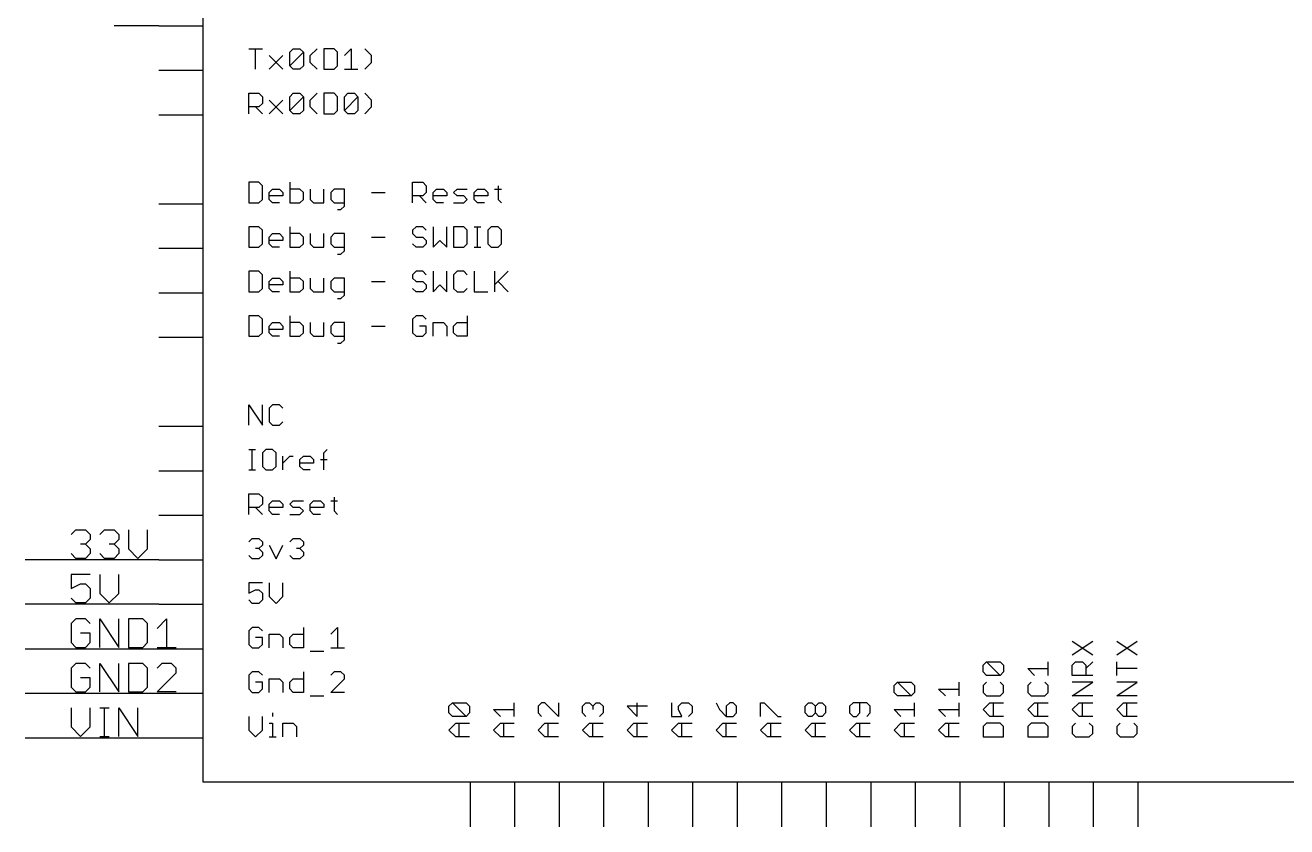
# Model space of a CAD drawing. Extents: x -22 to 134, y -4 to 205.
# Drawn here: x -10.2 to 61.8, y -2.5 to 43.2 of the extents above; entities that cross this region are included whole.
import ezdxf

# ---------------------------------------------------------------- set-up
doc = ezdxf.new("R2010")
doc.units = 0
for name, color, linetype in [('91', 82, 'CONTINUOUS'), ('94', 22, 'CONTINUOUS'), ('95', 253, 'CONTINUOUS')]:
    doc.layers.add(name, color=color, linetype=linetype)

msp = doc.modelspace()

# ---------------------------------------------------------------- linework, layer by layer
at = {"layer": '91'}
for p, q in [((-2.54, 43.18), (-5.08, 43.18)), ((-2.54, 12.7), (-10.16, 12.7)), ((-2.54, 10.16), (-10.16, 10.16)), ((-10.16, 7.62), (-2.54, 7.62)), ((-10.16, 5.08), (-2.54, 5.08)), ((-10.16, 2.54), (-2.54, 2.54))]:
    msp.add_line(p, q, dxfattribs=at)
at = {"layer": '94'}
for p, q in [((0, 0), (0, 83.82)), ((-2.54, 43.18), (0, 43.18)), ((2.5908, 41.8602), (3.3704, 41.8602)), ((2.9806, 40.6908), (2.9806, 41.8602)), ((4.9296, 41.6653), (5.1245, 41.8602)), ((5.1245, 41.8602), (5.5143, 41.8602)), ((5.5143, 41.8602), (5.7092, 41.6653)), ((6.099, 41.4704), (6.4888, 41.8602)), ((6.8786, 41.8602), (6.8786, 40.6908)), ((7.4633, 41.8602), (6.8786, 41.8602)), ((7.6582, 41.6653), (7.4633, 41.8602)), ((8.048, 41.4704), (8.4378, 41.8602)), ((8.4378, 41.8602), (8.4378, 40.6908)), ((9.6072, 41.4704), (9.2174, 41.8602)), ((3.7602, 41.4704), (4.5398, 40.6908)), ((3.7602, 40.6908), (4.5398, 41.4704)), ((4.9296, 40.8857), (4.9296, 41.6653)), ((4.9296, 40.8857), (5.7092, 41.6653)), ((5.7092, 41.6653), (5.7092, 40.8857)), ((6.099, 41.0806), (6.099, 41.4704)), ((6.4888, 40.6908), (6.099, 41.0806)), ((7.6582, 40.8857), (7.6582, 41.6653)), ((9.2174, 40.6908), (9.6072, 41.0806)), ((9.6072, 41.0806), (9.6072, 41.4704)), ((-2.54, 40.64), (0, 40.64)), ((5.1245, 40.6908), (4.9296, 40.8857)), ((5.5143, 40.6908), (5.1245, 40.6908)), ((5.7092, 40.8857), (5.5143, 40.6908)), ((6.8786, 40.6908), (7.4633, 40.6908)), ((7.4633, 40.6908), (7.6582, 40.8857)), ((8.048, 40.6908), (8.8276, 40.6908)), ((2.5908, 38.1508), (2.5908, 39.3202)), ((2.5908, 39.3202), (3.1755, 39.3202)), ((3.1755, 39.3202), (3.3704, 39.1253)), ((3.3704, 39.1253), (3.3704, 38.7355)), ((3.7602, 38.9304), (4.5398, 38.1508)), ((3.7602, 38.1508), (4.5398, 38.9304)), ((4.9296, 39.1253), (5.1245, 39.3202)), ((4.9296, 38.3457), (4.9296, 39.1253)), ((4.9296, 38.3457), (5.7092, 39.1253)), ((5.1245, 39.3202), (5.5143, 39.3202)), ((5.5143, 39.3202), (5.7092, 39.1253)), ((5.7092, 39.1253), (5.7092, 38.3457)), ((6.099, 38.9304), (6.4888, 39.3202)), ((6.099, 38.5406), (6.099, 38.9304)), ((6.8786, 39.3202), (6.8786, 38.1508)), ((7.4633, 39.3202), (6.8786, 39.3202)), ((7.6582, 39.1253), (7.4633, 39.3202)), ((7.6582, 38.3457), (7.6582, 39.1253)), ((8.048, 39.1253), (8.2429, 39.3202)), ((8.048, 38.3457), (8.048, 39.1253)), ((8.048, 38.3457), (8.8276, 39.1253)), ((8.2429, 39.3202), (8.6327, 39.3202)), ((8.6327, 39.3202), (8.8276, 39.1253)), ((8.8276, 39.1253), (8.8276, 38.3457)), ((9.6072, 38.9304), (9.2174, 39.3202)), ((9.6072, 38.5406), (9.6072, 38.9304)), ((3.1755, 38.5406), (2.5908, 38.5406)), ((2.9806, 38.5406), (3.3704, 38.1508)), ((3.3704, 38.7355), (3.1755, 38.5406)), ((5.1245, 38.1508), (4.9296, 38.3457)), ((5.7092, 38.3457), (5.5143, 38.1508)), ((6.4888, 38.1508), (6.099, 38.5406)), ((7.4633, 38.1508), (7.6582, 38.3457)), ((8.2429, 38.1508), (8.048, 38.3457)), ((8.8276, 38.3457), (8.6327, 38.1508)), ((9.2174, 38.1508), (9.6072, 38.5406)), ((-2.54, 38.1), (0, 38.1)), ((5.5143, 38.1508), (5.1245, 38.1508)), ((6.8786, 38.1508), (7.4633, 38.1508)), ((8.6327, 38.1508), (8.2429, 38.1508)), ((2.5908, 34.2402), (2.5908, 33.0708)), ((3.1755, 34.2402), (2.5908, 34.2402)), ((3.3704, 34.0453), (3.1755, 34.2402)), ((3.3704, 33.2657), (3.3704, 34.0453)), ((3.7602, 33.6555), (3.9551, 33.8504)), ((3.9551, 33.8504), (4.3449, 33.8504)), ((4.3449, 33.8504), (4.5398, 33.6555)), ((4.9296, 34.2402), (4.9296, 33.0708)), ((5.5143, 33.8504), (4.9296, 33.8504)), ((5.7092, 33.6555), (5.5143, 33.8504)), ((6.099, 33.8504), (6.099, 33.2657)), ((6.8786, 33.0708), (6.8786, 33.8504)), ((7.4633, 33.8504), (7.2684, 33.6555)), ((8.048, 33.8504), (7.4633, 33.8504)), ((8.048, 32.8759), (8.048, 33.8504)), ((11.946, 33.0708), (11.946, 34.2402)), ((11.946, 34.2402), (12.5307, 34.2402)), ((12.5307, 34.2402), (12.7256, 34.0453)), ((12.7256, 34.0453), (12.7256, 33.6555)), ((13.1154, 33.6555), (13.3103, 33.8504)), ((13.3103, 33.8504), (13.7001, 33.8504)), ((13.7001, 33.8504), (13.895, 33.6555)), ((14.2848, 33.6555), (14.4797, 33.8504)), ((14.4797, 33.8504), (15.0644, 33.8504)), ((15.4542, 33.6555), (15.6491, 33.8504)), ((15.6491, 33.8504), (16.0389, 33.8504)), ((16.0389, 33.8504), (16.2338, 33.6555)), ((16.6236, 33.8504), (17.0134, 33.8504)), ((16.8185, 34.0453), (16.8185, 33.2657)), ((3.1755, 33.0708), (3.3704, 33.2657)), ((3.7602, 33.2657), (3.7602, 33.6555)), ((4.5398, 33.4606), (3.7602, 33.4606)), ((3.9551, 33.0708), (3.7602, 33.2657)), ((4.5398, 33.6555), (4.5398, 33.4606)), ((5.5143, 33.0708), (5.7092, 33.2657)), ((5.7092, 33.2657), (5.7092, 33.6555)), ((6.099, 33.2657), (6.2939, 33.0708)), ((7.2684, 33.6555), (7.2684, 33.2657)), ((7.2684, 33.2657), (7.4633, 33.0708)), ((9.6072, 33.6555), (10.3868, 33.6555)), ((12.5307, 33.4606), (11.946, 33.4606)), ((12.3358, 33.4606), (12.7256, 33.0708)), ((12.7256, 33.6555), (12.5307, 33.4606)), ((13.1154, 33.2657), (13.1154, 33.6555)), ((13.895, 33.4606), (13.1154, 33.4606)), ((13.3103, 33.0708), (13.1154, 33.2657)), ((13.895, 33.6555), (13.895, 33.4606)), ((14.4797, 33.4606), (14.2848, 33.6555)), ((14.8695, 33.4606), (14.4797, 33.4606)), ((15.0644, 33.2657), (14.8695, 33.4606)), ((14.8695, 33.0708), (15.0644, 33.2657)), ((15.4542, 33.2657), (15.4542, 33.6555)), ((16.2338, 33.4606), (15.4542, 33.4606)), ((15.6491, 33.0708), (15.4542, 33.2657)), ((16.2338, 33.6555), (16.2338, 33.4606)), ((16.8185, 33.2657), (17.0134, 33.0708)), ((-2.54, 33.02), (0, 33.02)), ((2.5908, 33.0708), (3.1755, 33.0708)), ((4.3449, 33.0708), (3.9551, 33.0708)), ((4.9296, 33.0708), (5.5143, 33.0708)), ((6.2939, 33.0708), (6.8786, 33.0708)), ((7.4633, 33.0708), (8.048, 33.0708)), ((7.6582, 32.681), (7.8531, 32.681)), ((7.8531, 32.681), (8.048, 32.8759)), ((13.7001, 33.0708), (13.3103, 33.0708)), ((14.2848, 33.0708), (14.8695, 33.0708)), ((16.0389, 33.0708), (15.6491, 33.0708)), ((2.5908, 31.7002), (2.5908, 30.5308)), ((3.1755, 31.7002), (2.5908, 31.7002)), ((3.3704, 31.5053), (3.1755, 31.7002)), ((4.9296, 31.7002), (4.9296, 30.5308)), ((12.1409, 31.7002), (11.946, 31.5053)), ((12.5307, 31.7002), (12.1409, 31.7002)), ((12.7256, 31.5053), (12.5307, 31.7002)), ((13.1154, 31.7002), (13.1154, 30.5308)), ((13.895, 30.5308), (13.895, 31.7002)), ((14.2848, 31.7002), (14.2848, 30.5308)), ((14.8695, 31.7002), (14.2848, 31.7002)), ((15.0644, 31.5053), (14.8695, 31.7002)), ((15.4542, 31.7002), (15.844, 31.7002)), ((15.6491, 30.5308), (15.6491, 31.7002)), ((16.4287, 31.7002), (16.2338, 31.5053)), ((16.8185, 31.7002), (16.4287, 31.7002)), ((17.0134, 31.5053), (16.8185, 31.7002)), ((3.3704, 30.7257), (3.3704, 31.5053)), ((3.7602, 31.1155), (3.9551, 31.3104)), ((3.7602, 30.7257), (3.7602, 31.1155)), ((3.9551, 31.3104), (4.3449, 31.3104)), ((4.3449, 31.3104), (4.5398, 31.1155)), ((4.5398, 31.1155), (4.5398, 30.9206)), ((5.5143, 31.3104), (4.9296, 31.3104)), ((5.7092, 31.1155), (5.5143, 31.3104)), ((5.7092, 30.7257), (5.7092, 31.1155)), ((6.099, 31.3104), (6.099, 30.7257)), ((6.8786, 30.5308), (6.8786, 31.3104)), ((7.4633, 31.3104), (7.2684, 31.1155)), ((7.2684, 31.1155), (7.2684, 30.7257)), ((8.048, 31.3104), (7.4633, 31.3104)), ((8.048, 30.3359), (8.048, 31.3104)), ((9.6072, 31.1155), (10.3868, 31.1155)), ((11.946, 31.5053), (11.946, 31.3104)), ((11.946, 31.3104), (12.1409, 31.1155)), ((12.1409, 31.1155), (12.5307, 31.1155)), ((12.5307, 31.1155), (12.7256, 30.9206)), ((15.0644, 30.7257), (15.0644, 31.5053)), ((16.2338, 31.5053), (16.2338, 30.7257)), ((17.0134, 30.7257), (17.0134, 31.5053)), ((-2.54, 30.48), (0, 30.48)), ((2.5908, 30.5308), (3.1755, 30.5308)), ((3.1755, 30.5308), (3.3704, 30.7257)), ((4.5398, 30.9206), (3.7602, 30.9206)), ((3.9551, 30.5308), (3.7602, 30.7257)), ((4.3449, 30.5308), (3.9551, 30.5308)), ((4.9296, 30.5308), (5.5143, 30.5308)), ((5.5143, 30.5308), (5.7092, 30.7257)), ((6.099, 30.7257), (6.2939, 30.5308)), ((6.2939, 30.5308), (6.8786, 30.5308)), ((7.2684, 30.7257), (7.4633, 30.5308)), ((7.4633, 30.5308), (8.048, 30.5308)), ((7.8531, 30.141), (8.048, 30.3359)), ((12.1409, 30.5308), (11.946, 30.7257)), ((12.5307, 30.5308), (12.1409, 30.5308)), ((12.7256, 30.7257), (12.5307, 30.5308)), ((12.7256, 30.9206), (12.7256, 30.7257)), ((13.1154, 30.5308), (13.5052, 30.9206)), ((13.5052, 30.9206), (13.895, 30.5308)), ((14.2848, 30.5308), (14.8695, 30.5308)), ((14.8695, 30.5308), (15.0644, 30.7257)), ((15.4542, 30.5308), (15.844, 30.5308)), ((16.2338, 30.7257), (16.4287, 30.5308)), ((16.4287, 30.5308), (16.8185, 30.5308)), ((16.8185, 30.5308), (17.0134, 30.7257)), ((7.6582, 30.141), (7.8531, 30.141)), ((2.5908, 29.1602), (2.5908, 27.9908)), ((3.1755, 29.1602), (2.5908, 29.1602)), ((3.3704, 28.9653), (3.1755, 29.1602)), ((3.3704, 28.1857), (3.3704, 28.9653)), ((4.9296, 29.1602), (4.9296, 27.9908)), ((12.1409, 29.1602), (11.946, 28.9653)), ((11.946, 28.9653), (11.946, 28.7704)), ((12.5307, 29.1602), (12.1409, 29.1602)), ((12.7256, 28.9653), (12.5307, 29.1602)), ((13.1154, 29.1602), (13.1154, 27.9908)), ((13.895, 27.9908), (13.895, 29.1602)), ((14.4797, 29.1602), (14.2848, 28.9653)), ((14.2848, 28.9653), (14.2848, 28.1857)), ((14.8695, 29.1602), (14.4797, 29.1602)), ((15.0644, 28.9653), (14.8695, 29.1602)), ((15.4542, 29.1602), (15.4542, 27.9908)), ((16.6236, 29.1602), (16.6236, 27.9908)), ((16.6236, 28.3806), (17.4032, 29.1602)), ((3.1755, 27.9908), (3.3704, 28.1857)), ((3.7602, 28.5755), (3.9551, 28.7704)), ((3.7602, 28.1857), (3.7602, 28.5755)), ((4.5398, 28.3806), (3.7602, 28.3806)), ((3.9551, 27.9908), (3.7602, 28.1857)), ((3.9551, 28.7704), (4.3449, 28.7704)), ((4.3449, 28.7704), (4.5398, 28.5755)), ((4.5398, 28.5755), (4.5398, 28.3806)), ((5.5143, 28.7704), (4.9296, 28.7704)), ((5.7092, 28.5755), (5.5143, 28.7704)), ((5.5143, 27.9908), (5.7092, 28.1857)), ((5.7092, 28.1857), (5.7092, 28.5755)), ((6.099, 28.7704), (6.099, 28.1857)), ((6.099, 28.1857), (6.2939, 27.9908)), ((6.8786, 27.9908), (6.8786, 28.7704)), ((7.4633, 28.7704), (7.2684, 28.5755)), ((7.2684, 28.5755), (7.2684, 28.1857)), ((7.2684, 28.1857), (7.4633, 27.9908)), ((8.048, 28.7704), (7.4633, 28.7704)), ((8.048, 27.7959), (8.048, 28.7704)), ((9.6072, 28.5755), (10.3868, 28.5755)), ((11.946, 28.7704), (12.1409, 28.5755)), ((12.1409, 27.9908), (11.946, 28.1857)), ((12.1409, 28.5755), (12.5307, 28.5755)), ((12.5307, 28.5755), (12.7256, 28.3806)), ((12.7256, 28.1857), (12.5307, 27.9908)), ((12.7256, 28.3806), (12.7256, 28.1857)), ((13.1154, 27.9908), (13.5052, 28.3806)), ((13.5052, 28.3806), (13.895, 27.9908)), ((14.2848, 28.1857), (14.4797, 27.9908)), ((14.8695, 27.9908), (15.0644, 28.1857)), ((16.8185, 28.5755), (17.4032, 27.9908)), ((-2.54, 27.94), (0, 27.94)), ((2.5908, 27.9908), (3.1755, 27.9908)), ((4.3449, 27.9908), (3.9551, 27.9908)), ((4.9296, 27.9908), (5.5143, 27.9908)), ((6.2939, 27.9908), (6.8786, 27.9908)), ((7.4633, 27.9908), (8.048, 27.9908)), ((7.6582, 27.601), (7.8531, 27.601)), ((7.8531, 27.601), (8.048, 27.7959)), ((12.5307, 27.9908), (12.1409, 27.9908)), ((14.4797, 27.9908), (14.8695, 27.9908)), ((15.4542, 27.9908), (16.2338, 27.9908)), ((2.5908, 26.6202), (2.5908, 25.4508)), ((3.1755, 26.6202), (2.5908, 26.6202)), ((3.3704, 26.4253), (3.1755, 26.6202)), ((3.3704, 25.6457), (3.3704, 26.4253)), ((3.7602, 26.0355), (3.9551, 26.2304)), ((3.7602, 25.6457), (3.7602, 26.0355)), ((3.9551, 26.2304), (4.3449, 26.2304)), ((4.3449, 26.2304), (4.5398, 26.0355)), ((4.5398, 26.0355), (4.5398, 25.8406)), ((4.9296, 26.6202), (4.9296, 25.4508)), ((5.5143, 26.2304), (4.9296, 26.2304)), ((5.7092, 26.0355), (5.5143, 26.2304)), ((5.7092, 25.6457), (5.7092, 26.0355)), ((6.099, 26.2304), (6.099, 25.6457)), ((6.8786, 25.4508), (6.8786, 26.2304)), ((7.4633, 26.2304), (7.2684, 26.0355)), ((7.2684, 26.0355), (7.2684, 25.6457)), ((8.048, 26.2304), (7.4633, 26.2304)), ((8.048, 25.2559), (8.048, 26.2304)), ((9.6072, 26.0355), (10.3868, 26.0355)), ((12.1409, 26.6202), (11.946, 26.4253)), ((11.946, 26.4253), (11.946, 25.6457)), ((12.5307, 26.6202), (12.1409, 26.6202)), ((12.7256, 26.0355), (12.3358, 26.0355)), ((12.7256, 26.4253), (12.5307, 26.6202)), ((12.7256, 25.6457), (12.7256, 26.0355)), ((13.1154, 25.4508), (13.1154, 26.2304)), ((13.1154, 26.2304), (13.7001, 26.2304)), ((13.7001, 26.2304), (13.895, 26.0355)), ((13.895, 26.0355), (13.895, 25.4508)), ((14.2848, 26.0355), (14.4797, 26.2304)), ((14.2848, 25.6457), (14.2848, 26.0355)), ((14.4797, 26.2304), (15.0644, 26.2304)), ((15.0644, 26.6202), (15.0644, 25.4508)), ((-2.54, 25.4), (0, 25.4)), ((2.5908, 25.4508), (3.1755, 25.4508)), ((3.1755, 25.4508), (3.3704, 25.6457)), ((4.5398, 25.8406), (3.7602, 25.8406)), ((3.9551, 25.4508), (3.7602, 25.6457)), ((4.3449, 25.4508), (3.9551, 25.4508)), ((4.9296, 25.4508), (5.5143, 25.4508)), ((5.5143, 25.4508), (5.7092, 25.6457)), ((6.099, 25.6457), (6.2939, 25.4508)), ((6.2939, 25.4508), (6.8786, 25.4508)), ((7.2684, 25.6457), (7.4633, 25.4508)), ((7.4633, 25.4508), (8.048, 25.4508)), ((7.8531, 25.061), (8.048, 25.2559)), ((11.946, 25.6457), (12.1409, 25.4508)), ((12.1409, 25.4508), (12.5307, 25.4508)), ((12.5307, 25.4508), (12.7256, 25.6457)), ((14.4797, 25.4508), (14.2848, 25.6457)), ((15.0644, 25.4508), (14.4797, 25.4508)), ((7.6582, 25.061), (7.8531, 25.061)), ((2.5908, 20.3708), (2.5908, 21.5402)), ((2.5908, 21.5402), (3.3704, 20.3708)), ((3.3704, 20.3708), (3.3704, 21.5402)), ((3.9551, 21.5402), (3.7602, 21.3453)), ((3.7602, 21.3453), (3.7602, 20.5657)), ((4.3449, 21.5402), (3.9551, 21.5402)), ((4.5398, 21.3453), (4.3449, 21.5402)), ((-2.54, 20.32), (0, 20.32)), ((3.7602, 20.5657), (3.9551, 20.3708)), ((3.9551, 20.3708), (4.3449, 20.3708)), ((4.3449, 20.3708), (4.5398, 20.5657)), ((2.5908, 19.0002), (2.9806, 19.0002)), ((2.7857, 17.8308), (2.7857, 19.0002)), ((3.5653, 19.0002), (3.3704, 18.8053)), ((3.3704, 18.8053), (3.3704, 18.0257)), ((3.9551, 19.0002), (3.5653, 19.0002)), ((4.15, 18.8053), (3.9551, 19.0002)), ((4.15, 18.0257), (4.15, 18.8053)), ((6.8786, 18.8053), (7.0735, 19.0002)), ((6.8786, 17.8308), (6.8786, 18.8053)), ((3.3704, 18.0257), (3.5653, 17.8308)), ((3.9551, 17.8308), (4.15, 18.0257)), ((4.5398, 17.8308), (4.5398, 18.6104)), ((4.5398, 18.2206), (4.9296, 18.6104)), ((4.9296, 18.6104), (5.1245, 18.6104)), ((5.5143, 18.4155), (5.7092, 18.6104)), ((5.5143, 18.0257), (5.5143, 18.4155)), ((6.2939, 18.2206), (5.5143, 18.2206)), ((5.7092, 17.8308), (5.5143, 18.0257)), ((5.7092, 18.6104), (6.099, 18.6104)), ((6.099, 18.6104), (6.2939, 18.4155)), ((6.2939, 18.4155), (6.2939, 18.2206)), ((6.6837, 18.4155), (7.0735, 18.4155)), ((-2.54, 17.78), (0, 17.78)), ((2.5908, 17.8308), (2.9806, 17.8308)), ((3.5653, 17.8308), (3.9551, 17.8308)), ((6.099, 17.8308), (5.7092, 17.8308)), ((2.5908, 15.2908), (2.5908, 16.4602)), ((2.5908, 16.4602), (3.1755, 16.4602)), ((3.1755, 16.4602), (3.3704, 16.2653)), ((3.3704, 15.8755), (3.1755, 15.6806)), ((3.3704, 16.2653), (3.3704, 15.8755)), ((3.7602, 15.8755), (3.9551, 16.0704)), ((3.7602, 15.4857), (3.7602, 15.8755)), ((3.9551, 16.0704), (4.3449, 16.0704)), ((4.3449, 16.0704), (4.5398, 15.8755)), ((4.5398, 15.8755), (4.5398, 15.6806)), ((4.9296, 15.8755), (5.1245, 16.0704)), ((5.1245, 15.6806), (4.9296, 15.8755)), ((5.1245, 16.0704), (5.7092, 16.0704)), ((6.099, 15.8755), (6.2939, 16.0704)), ((6.099, 15.4857), (6.099, 15.8755)), ((6.2939, 16.0704), (6.6837, 16.0704)), ((6.6837, 16.0704), (6.8786, 15.8755)), ((6.8786, 15.8755), (6.8786, 15.6806)), ((7.2684, 16.0704), (7.6582, 16.0704)), ((7.4633, 16.2653), (7.4633, 15.4857)), ((-2.54, 15.24), (0, 15.24)), ((3.1755, 15.6806), (2.5908, 15.6806)), ((2.9806, 15.6806), (3.3704, 15.2908)), ((4.5398, 15.6806), (3.7602, 15.6806)), ((3.9551, 15.2908), (3.7602, 15.4857)), ((4.3449, 15.2908), (3.9551, 15.2908)), ((4.9296, 15.2908), (5.5143, 15.2908)), ((5.5143, 15.6806), (5.1245, 15.6806)), ((5.7092, 15.4857), (5.5143, 15.6806)), ((5.5143, 15.2908), (5.7092, 15.4857)), ((6.8786, 15.6806), (6.099, 15.6806)), ((6.2939, 15.2908), (6.099, 15.4857)), ((6.6837, 15.2908), (6.2939, 15.2908)), ((7.4633, 15.4857), (7.6582, 15.2908)), ((2.5908, 13.7253), (2.7857, 13.9202)), ((2.7857, 13.9202), (3.1755, 13.9202)), ((3.1755, 13.9202), (3.3704, 13.7253)), ((3.3704, 13.7253), (3.3704, 13.5304)), ((4.9296, 13.7253), (5.1245, 13.9202)), ((5.1245, 13.9202), (5.5143, 13.9202)), ((5.5143, 13.9202), (5.7092, 13.7253)), ((5.7092, 13.7253), (5.7092, 13.5304)), ((3.1755, 13.3355), (2.9806, 13.3355)), ((3.3704, 13.5304), (3.1755, 13.3355)), ((3.1755, 13.3355), (3.3704, 13.1406)), ((3.3704, 13.1406), (3.3704, 12.9457)), ((3.7602, 13.5304), (4.15, 12.7508)), ((4.15, 12.7508), (4.5398, 13.5304)), ((5.5143, 13.3355), (5.3194, 13.3355)), ((5.7092, 13.5304), (5.5143, 13.3355)), ((5.5143, 13.3355), (5.7092, 13.1406)), ((5.7092, 13.1406), (5.7092, 12.9457)), ((-2.54, 12.7), (0, 12.7)), ((2.7857, 12.7508), (2.5908, 12.9457)), ((3.1755, 12.7508), (2.7857, 12.7508)), ((3.3704, 12.9457), (3.1755, 12.7508)), ((5.1245, 12.7508), (4.9296, 12.9457)), ((5.5143, 12.7508), (5.1245, 12.7508)), ((5.7092, 12.9457), (5.5143, 12.7508)), ((3.3704, 11.3802), (2.5908, 11.3802)), ((2.5908, 11.3802), (2.5908, 10.7955)), ((2.5908, 10.7955), (2.9806, 10.9904)), ((2.9806, 10.9904), (3.1755, 10.9904)), ((3.1755, 10.9904), (3.3704, 10.7955)), ((3.7602, 11.3802), (3.7602, 10.6006)), ((4.5398, 10.6006), (4.5398, 11.3802)), ((-2.54, 10.16), (0, 10.16)), ((2.7857, 10.2108), (2.5908, 10.4057)), ((3.1755, 10.2108), (2.7857, 10.2108)), ((3.3704, 10.4057), (3.1755, 10.2108)), ((3.3704, 10.7955), (3.3704, 10.4057)), ((3.7602, 10.6006), (4.15, 10.2108)), ((4.15, 10.2108), (4.5398, 10.6006)), ((2.7857, 8.8402), (2.5908, 8.6453)), ((2.5908, 8.6453), (2.5908, 7.8657)), ((3.1755, 8.8402), (2.7857, 8.8402)), ((3.3704, 8.6453), (3.1755, 8.8402)), ((5.7092, 8.8402), (5.7092, 7.6708)), ((7.2684, 8.4504), (7.6582, 8.8402)), ((7.6582, 8.8402), (7.6582, 7.6708)), ((3.3704, 8.2555), (2.9806, 8.2555)), ((3.3704, 7.8657), (3.3704, 8.2555)), ((3.7602, 7.6708), (3.7602, 8.4504)), ((3.7602, 8.4504), (4.3449, 8.4504)), ((4.3449, 8.4504), (4.5398, 8.2555)), ((4.5398, 8.2555), (4.5398, 7.6708)), ((4.9296, 8.2555), (5.1245, 8.4504)), ((4.9296, 7.8657), (4.9296, 8.2555)), ((5.1245, 8.4504), (5.7092, 8.4504)), ((49.5798, 7.2684), (50.7492, 8.048)), ((49.5798, 8.048), (50.7492, 7.2684)), ((52.1198, 7.2684), (53.2892, 8.048)), ((52.1198, 8.048), (53.2892, 7.2684)), ((-2.54, 7.62), (0, 7.62)), ((2.5908, 7.8657), (2.7857, 7.6708)), ((2.7857, 7.6708), (3.1755, 7.6708)), ((3.1755, 7.6708), (3.3704, 7.8657)), ((5.1245, 7.6708), (4.9296, 7.8657)), ((5.7092, 7.6708), (5.1245, 7.6708)), ((6.099, 7.4759), (6.8786, 7.4759)), ((7.2684, 7.6708), (8.048, 7.6708)), ((44.4998, 6.6837), (44.6947, 6.8786)), ((44.4998, 6.2939), (44.4998, 6.6837)), ((44.6947, 6.8786), (45.4743, 6.8786)), ((45.4743, 6.099), (44.6947, 6.8786)), ((45.4743, 6.8786), (45.6692, 6.6837)), ((45.6692, 6.6837), (45.6692, 6.2939)), ((47.4296, 6.099), (47.0398, 6.4888)), ((47.0398, 6.4888), (48.2092, 6.4888)), ((48.2092, 6.099), (48.2092, 6.8786)), ((49.5798, 6.6837), (49.7747, 6.8786)), ((49.5798, 6.099), (49.5798, 6.6837)), ((49.7747, 6.8786), (50.1645, 6.8786)), ((50.1645, 6.8786), (50.3594, 6.6837)), ((50.3594, 6.4888), (50.7492, 6.8786)), ((50.3594, 6.6837), (50.3594, 6.099)), ((52.1198, 6.099), (52.1198, 6.8786)), ((53.2892, 6.4888), (52.1198, 6.4888)), ((2.7857, 6.3002), (2.5908, 6.1053)), ((2.5908, 6.1053), (2.5908, 5.3257)), ((3.1755, 6.3002), (2.7857, 6.3002)), ((3.3704, 6.1053), (3.1755, 6.3002)), ((3.7602, 5.1308), (3.7602, 5.9104)), ((3.7602, 5.9104), (4.3449, 5.9104)), ((4.3449, 5.9104), (4.5398, 5.7155)), ((4.9296, 5.7155), (5.1245, 5.9104)), ((5.1245, 5.9104), (5.7092, 5.9104)), ((5.7092, 6.3002), (5.7092, 5.1308)), ((7.4633, 6.3002), (7.2684, 6.1053)), ((7.2684, 5.1308), (8.048, 5.9104)), ((7.8531, 6.3002), (7.4633, 6.3002)), ((8.048, 6.1053), (7.8531, 6.3002)), ((8.048, 5.9104), (8.048, 6.1053)), ((44.6947, 6.099), (44.4998, 6.2939)), ((45.4743, 6.099), (44.6947, 6.099)), ((45.6692, 6.2939), (45.4743, 6.099)), ((50.7492, 6.099), (49.5798, 6.099)), ((-2.54, 5.08), (0, 5.08)), ((2.5908, 5.3257), (2.7857, 5.1308)), ((2.7857, 5.1308), (3.1755, 5.1308)), ((3.3704, 5.7155), (2.9806, 5.7155)), ((3.1755, 5.1308), (3.3704, 5.3257)), ((3.3704, 5.3257), (3.3704, 5.7155)), ((4.5398, 5.7155), (4.5398, 5.1308)), ((4.9296, 5.3257), (4.9296, 5.7155)), ((5.1245, 5.1308), (4.9296, 5.3257)), ((5.7092, 5.1308), (5.1245, 5.1308)), ((8.048, 5.1308), (7.2684, 5.1308)), ((39.4198, 5.5143), (39.6147, 5.7092)), ((39.4198, 5.1245), (39.4198, 5.5143)), ((39.6147, 4.9296), (39.4198, 5.1245)), ((39.6147, 5.7092), (40.3943, 5.7092)), ((40.3943, 4.9296), (39.6147, 5.7092)), ((40.3943, 5.7092), (40.5892, 5.5143)), ((40.5892, 5.1245), (40.3943, 4.9296)), ((40.5892, 5.5143), (40.5892, 5.1245)), ((42.3496, 4.9296), (41.9598, 5.3194)), ((41.9598, 5.3194), (43.1292, 5.3194)), ((43.1292, 4.9296), (43.1292, 5.7092)), ((44.6947, 5.7092), (44.4998, 5.5143)), ((44.4998, 5.5143), (44.4998, 5.1245)), ((44.4998, 5.1245), (44.6947, 4.9296)), ((45.6692, 5.5143), (45.4743, 5.7092)), ((45.4743, 4.9296), (45.6692, 5.1245)), ((45.6692, 5.1245), (45.6692, 5.5143)), ((47.2347, 5.7092), (47.0398, 5.5143)), ((47.0398, 5.5143), (47.0398, 5.1245)), ((47.0398, 5.1245), (47.2347, 4.9296)), ((48.2092, 5.5143), (48.0143, 5.7092)), ((48.0143, 4.9296), (48.2092, 5.1245)), ((48.2092, 5.1245), (48.2092, 5.5143)), ((49.5798, 4.9296), (50.7492, 5.7092)), ((50.7492, 5.7092), (49.5798, 5.7092)), ((52.1198, 4.9296), (53.2892, 5.7092)), ((53.2892, 5.7092), (52.1198, 5.7092)), ((6.099, 4.9359), (6.8786, 4.9359)), ((14.0198, 4.3449), (14.2147, 4.5398)), ((14.0198, 3.9551), (14.0198, 4.3449)), ((14.2147, 4.5398), (14.9943, 4.5398)), ((14.9943, 3.7602), (14.2147, 4.5398)), ((14.9943, 4.5398), (15.1892, 4.3449)), ((15.1892, 4.3449), (15.1892, 3.9551)), ((17.7292, 3.7602), (17.7292, 4.5398)), ((19.2947, 4.5398), (19.0998, 4.3449)), ((19.0998, 4.3449), (19.0998, 3.9551)), ((19.4896, 4.5398), (19.2947, 4.5398)), ((20.2692, 3.7602), (19.4896, 4.5398)), ((20.2692, 4.5398), (20.2692, 3.7602)), ((21.6398, 4.3449), (21.8347, 4.5398)), ((21.6398, 3.9551), (21.6398, 4.3449)), ((21.8347, 4.5398), (22.0296, 4.5398)), ((22.0296, 4.5398), (22.2245, 4.3449)), ((22.2245, 4.3449), (22.4194, 4.5398)), ((22.2245, 4.3449), (22.2245, 4.15)), ((22.4194, 4.5398), (22.6143, 4.5398)), ((22.6143, 4.5398), (22.8092, 4.3449)), ((22.8092, 4.3449), (22.8092, 3.9551)), ((25.3492, 4.3449), (24.1798, 4.3449)), ((24.1798, 4.3449), (24.7645, 3.7602)), ((24.7645, 3.7602), (24.7645, 4.5398)), ((26.7198, 4.5398), (26.7198, 3.7602)), ((27.1096, 4.3449), (27.3045, 4.5398)), ((27.1096, 4.15), (27.1096, 4.3449)), ((27.3045, 4.5398), (27.6943, 4.5398)), ((27.6943, 4.5398), (27.8892, 4.3449)), ((27.8892, 4.3449), (27.8892, 3.9551)), ((29.2598, 4.5398), (29.4547, 4.15)), ((30.0394, 4.5398), (29.8445, 4.3449)), ((29.8445, 4.3449), (29.8445, 3.7602)), ((30.2343, 4.5398), (30.0394, 4.5398)), ((30.4292, 4.3449), (30.2343, 4.5398)), ((30.4292, 3.9551), (30.4292, 4.3449)), ((31.7998, 3.7602), (31.7998, 4.5398)), ((31.7998, 4.5398), (31.9947, 4.5398)), ((31.9947, 4.5398), (32.7743, 3.7602)), ((34.3398, 4.3449), (34.5347, 4.5398)), ((34.3398, 3.9551), (34.3398, 4.3449)), ((34.5347, 4.5398), (34.7296, 4.5398)), ((34.7296, 4.5398), (34.9245, 4.3449)), ((34.9245, 4.3449), (35.1194, 4.5398)), ((34.9245, 3.9551), (34.9245, 4.3449)), ((35.1194, 4.5398), (35.3143, 4.5398)), ((35.3143, 4.5398), (35.5092, 4.3449)), ((35.5092, 4.3449), (35.5092, 3.9551)), ((37.0747, 4.5398), (36.8798, 4.3449)), ((36.8798, 4.3449), (36.8798, 3.9551)), ((37.8543, 4.5398), (37.0747, 4.5398)), ((37.4645, 3.9551), (37.4645, 4.5398)), ((38.0492, 4.3449), (37.8543, 4.5398)), ((38.0492, 3.9551), (38.0492, 4.3449)), ((40.3943, 4.9296), (39.6147, 4.9296)), ((40.5892, 3.7602), (40.5892, 4.5398)), ((43.1292, 3.7602), (43.1292, 4.5398)), ((44.4998, 4.15), (44.8896, 4.5398)), ((44.6947, 4.9296), (45.4743, 4.9296)), ((44.8896, 4.5398), (45.6692, 4.5398)), ((45.0845, 3.7602), (45.0845, 4.5398)), ((47.0398, 4.15), (47.4296, 4.5398)), ((47.2347, 4.9296), (48.0143, 4.9296)), ((47.4296, 4.5398), (48.2092, 4.5398)), ((47.6245, 3.7602), (47.6245, 4.5398)), ((50.7492, 4.9296), (49.5798, 4.9296)), ((49.5798, 4.15), (49.9696, 4.5398)), ((49.9696, 4.5398), (50.7492, 4.5398)), ((50.1645, 3.7602), (50.1645, 4.5398)), ((53.2892, 4.9296), (52.1198, 4.9296)), ((52.1198, 4.15), (52.5096, 4.5398)), ((52.5096, 4.5398), (53.2892, 4.5398)), ((52.7045, 3.7602), (52.7045, 4.5398)), ((2.5908, 3.7602), (2.5908, 2.9806)), ((3.3704, 2.9806), (3.3704, 3.7602)), ((3.9551, 3.9551), (3.9551, 3.7602)), ((14.2147, 3.7602), (14.0198, 3.9551)), ((14.9943, 3.7602), (14.2147, 3.7602)), ((15.1892, 3.9551), (14.9943, 3.7602)), ((16.9496, 3.7602), (16.5598, 4.15)), ((16.5598, 4.15), (17.7292, 4.15)), ((19.0998, 3.9551), (19.2947, 3.7602)), ((21.8347, 3.7602), (21.6398, 3.9551)), ((22.8092, 3.9551), (22.6143, 3.7602)), ((26.7198, 3.7602), (27.3045, 3.7602)), ((27.3045, 3.7602), (27.1096, 4.15)), ((27.8892, 3.9551), (27.6943, 3.7602)), ((29.4547, 4.15), (29.8445, 3.7602)), ((29.8445, 3.7602), (30.2343, 3.7602)), ((30.2343, 3.7602), (30.4292, 3.9551)), ((32.7743, 3.7602), (32.9692, 3.7602)), ((34.5347, 3.7602), (34.3398, 3.9551)), ((34.7296, 3.7602), (34.5347, 3.7602)), ((34.9245, 3.9551), (34.7296, 3.7602)), ((35.1194, 3.7602), (34.9245, 3.9551)), ((35.3143, 3.7602), (35.1194, 3.7602)), ((35.5092, 3.9551), (35.3143, 3.7602)), ((36.8798, 3.9551), (37.0747, 3.7602)), ((37.0747, 3.7602), (37.2696, 3.7602)), ((37.2696, 3.7602), (37.4645, 3.9551)), ((37.8543, 3.7602), (38.0492, 3.9551)), ((39.8096, 3.7602), (39.4198, 4.15)), ((39.4198, 4.15), (40.5892, 4.15)), ((42.3496, 3.7602), (41.9598, 4.15)), ((41.9598, 4.15), (43.1292, 4.15)), ((44.8896, 3.7602), (44.4998, 4.15)), ((45.6692, 3.7602), (44.8896, 3.7602)), ((47.4296, 3.7602), (47.0398, 4.15)), ((48.2092, 3.7602), (47.4296, 3.7602)), ((49.9696, 3.7602), (49.5798, 4.15)), ((50.7492, 3.7602), (49.9696, 3.7602)), ((52.5096, 3.7602), (52.1198, 4.15)), ((53.2892, 3.7602), (52.5096, 3.7602)), ((2.5908, 2.9806), (2.9806, 2.5908)), ((2.9806, 2.5908), (3.3704, 2.9806)), ((3.7602, 3.3704), (3.9551, 3.3704)), ((3.9551, 3.3704), (3.9551, 2.5908)), ((4.5398, 2.5908), (4.5398, 3.3704)), ((4.5398, 3.3704), (5.1245, 3.3704)), ((5.1245, 3.3704), (5.3194, 3.1755)), ((5.3194, 3.1755), (5.3194, 2.5908)), ((14.0198, 2.9806), (14.4096, 3.3704)), ((14.4096, 2.5908), (14.0198, 2.9806)), ((14.4096, 3.3704), (15.1892, 3.3704)), ((14.6045, 2.5908), (14.6045, 3.3704)), ((16.5598, 2.9806), (16.9496, 3.3704)), ((16.9496, 2.5908), (16.5598, 2.9806)), ((16.9496, 3.3704), (17.7292, 3.3704)), ((17.1445, 2.5908), (17.1445, 3.3704)), ((19.0998, 2.9806), (19.4896, 3.3704)), ((19.4896, 2.5908), (19.0998, 2.9806)), ((19.4896, 3.3704), (20.2692, 3.3704)), ((19.6845, 2.5908), (19.6845, 3.3704)), ((21.6398, 2.9806), (22.0296, 3.3704)), ((22.0296, 2.5908), (21.6398, 2.9806)), ((22.0296, 3.3704), (22.8092, 3.3704)), ((22.2245, 2.5908), (22.2245, 3.3704)), ((24.1798, 2.9806), (24.5696, 3.3704)), ((24.5696, 2.5908), (24.1798, 2.9806)), ((24.5696, 3.3704), (25.3492, 3.3704)), ((24.7645, 2.5908), (24.7645, 3.3704)), ((26.7198, 2.9806), (27.1096, 3.3704)), ((27.1096, 2.5908), (26.7198, 2.9806)), ((27.1096, 3.3704), (27.8892, 3.3704)), ((27.3045, 2.5908), (27.3045, 3.3704)), ((29.2598, 2.9806), (29.6496, 3.3704)), ((29.6496, 2.5908), (29.2598, 2.9806)), ((29.6496, 3.3704), (30.4292, 3.3704)), ((29.8445, 2.5908), (29.8445, 3.3704)), ((31.7998, 2.9806), (32.1896, 3.3704)), ((32.1896, 2.5908), (31.7998, 2.9806)), ((32.1896, 3.3704), (32.9692, 3.3704)), ((32.3845, 2.5908), (32.3845, 3.3704)), ((34.3398, 2.9806), (34.7296, 3.3704)), ((34.7296, 2.5908), (34.3398, 2.9806)), ((34.7296, 3.3704), (35.5092, 3.3704)), ((34.9245, 2.5908), (34.9245, 3.3704)), ((36.8798, 2.9806), (37.2696, 3.3704)), ((37.2696, 2.5908), (36.8798, 2.9806)), ((37.2696, 3.3704), (38.0492, 3.3704)), ((37.4645, 2.5908), (37.4645, 3.3704)), ((39.4198, 2.9806), (39.8096, 3.3704)), ((39.8096, 2.5908), (39.4198, 2.9806)), ((39.8096, 3.3704), (40.5892, 3.3704)), ((40.0045, 2.5908), (40.0045, 3.3704)), ((41.9598, 2.9806), (42.3496, 3.3704)), ((42.3496, 2.5908), (41.9598, 2.9806)), ((42.3496, 3.3704), (43.1292, 3.3704)), ((42.5445, 2.5908), (42.5445, 3.3704)), ((44.6947, 3.3704), (44.4998, 3.1755)), ((44.4998, 3.1755), (44.4998, 2.5908)), ((45.4743, 3.3704), (44.6947, 3.3704)), ((45.6692, 3.1755), (45.4743, 3.3704)), ((45.6692, 2.5908), (45.6692, 3.1755)), ((47.2347, 3.3704), (47.0398, 3.1755)), ((47.0398, 3.1755), (47.0398, 2.5908)), ((48.0143, 3.3704), (47.2347, 3.3704)), ((48.2092, 3.1755), (48.0143, 3.3704)), ((48.2092, 2.5908), (48.2092, 3.1755)), ((49.7747, 3.3704), (49.5798, 3.1755)), ((49.5798, 3.1755), (49.5798, 2.7857)), ((50.7492, 3.1755), (50.5543, 3.3704)), ((50.7492, 2.7857), (50.7492, 3.1755)), ((52.3147, 3.3704), (52.1198, 3.1755)), ((52.1198, 3.1755), (52.1198, 2.7857)), ((53.2892, 3.1755), (53.0943, 3.3704)), ((53.2892, 2.7857), (53.2892, 3.1755)), ((-2.54, 2.54), (0, 2.54)), ((3.7602, 2.5908), (4.15, 2.5908)), ((15.1892, 2.5908), (14.4096, 2.5908)), ((17.7292, 2.5908), (16.9496, 2.5908)), ((20.2692, 2.5908), (19.4896, 2.5908)), ((22.8092, 2.5908), (22.0296, 2.5908)), ((25.3492, 2.5908), (24.5696, 2.5908)), ((27.8892, 2.5908), (27.1096, 2.5908)), ((30.4292, 2.5908), (29.6496, 2.5908)), ((32.9692, 2.5908), (32.1896, 2.5908)), ((35.5092, 2.5908), (34.7296, 2.5908)), ((38.0492, 2.5908), (37.2696, 2.5908)), ((40.5892, 2.5908), (39.8096, 2.5908)), ((43.1292, 2.5908), (42.3496, 2.5908)), ((44.4998, 2.5908), (45.6692, 2.5908)), ((47.0398, 2.5908), (48.2092, 2.5908)), ((49.5798, 2.7857), (49.7747, 2.5908)), ((49.7747, 2.5908), (50.5543, 2.5908)), ((50.5543, 2.5908), (50.7492, 2.7857)), ((52.1198, 2.7857), (52.3147, 2.5908)), ((52.3147, 2.5908), (53.0943, 2.5908)), ((53.0943, 2.5908), (53.2892, 2.7857)), ((66.04, 0), (0, 0)), ((15.24, -2.54), (15.24, 0)), ((17.78, -2.54), (17.78, 0)), ((20.32, -2.54), (20.32, 0)), ((22.86, -2.54), (22.86, 0)), ((25.4, -2.54), (25.4, 0)), ((27.94, -2.54), (27.94, 0)), ((30.48, -2.54), (30.48, 0)), ((33.02, -2.54), (33.02, 0)), ((35.56, -2.54), (35.56, 0)), ((38.1, -2.54), (38.1, 0)), ((40.64, -2.54), (40.64, 0)), ((43.18, -2.54), (43.18, 0)), ((45.72, -2.54), (45.72, 0)), ((48.26, -2.54), (48.26, 0)), ((50.8, -2.54), (50.8, 0)), ((53.34, -2.54), (53.34, 0))]:
    msp.add_line(p, q, dxfattribs=at)
at = {"layer": '95'}
for p, q in [((-7.5438, 14.132), (-7.2726, 14.4032)), ((-7.2726, 14.4032), (-6.7303, 14.4032)), ((-6.7303, 14.4032), (-6.4591, 14.132)), ((-5.9066, 14.132), (-5.6355, 14.4032)), ((-5.6355, 14.4032), (-5.0932, 14.4032)), ((-5.0932, 14.4032), (-4.822, 14.132)), ((-4.2695, 14.4032), (-4.2695, 13.3185)), ((-3.1848, 13.3185), (-3.1848, 14.4032)), ((-6.4591, 13.8609), (-6.7303, 13.5897)), ((-6.4591, 14.132), (-6.4591, 13.8609)), ((-4.822, 13.8609), (-5.0932, 13.5897)), ((-4.822, 14.132), (-4.822, 13.8609)), ((-7.2726, 12.7762), (-7.5438, 13.0474)), ((-6.7303, 13.5897), (-7.0015, 13.5897)), ((-6.7303, 13.5897), (-6.4591, 13.3185)), ((-6.4591, 13.0474), (-6.7303, 12.7762)), ((-6.4591, 13.3185), (-6.4591, 13.0474)), ((-5.6355, 12.7762), (-5.9066, 13.0474)), ((-5.0932, 13.5897), (-5.3643, 13.5897)), ((-5.0932, 13.5897), (-4.822, 13.3185)), ((-4.822, 13.0474), (-5.0932, 12.7762)), ((-4.822, 13.3185), (-4.822, 13.0474)), ((-4.2695, 13.3185), (-3.7272, 12.7762)), ((-3.7272, 12.7762), (-3.1848, 13.3185)), ((-6.7303, 12.7762), (-7.2726, 12.7762)), ((-5.0932, 12.7762), (-5.6355, 12.7762)), ((-6.4591, 11.8632), (-7.5438, 11.8632)), ((-7.5438, 11.8632), (-7.5438, 11.0497)), ((-5.9066, 11.8632), (-5.9066, 10.7785)), ((-4.822, 10.7785), (-4.822, 11.8632)), ((-7.5438, 11.0497), (-7.0015, 11.3209)), ((-7.0015, 11.3209), (-6.7303, 11.3209)), ((-6.7303, 11.3209), (-6.4591, 11.0497)), ((-6.4591, 11.0497), (-6.4591, 10.5074)), ((-7.2726, 10.2362), (-7.5438, 10.5074)), ((-6.7303, 10.2362), (-7.2726, 10.2362)), ((-6.4591, 10.5074), (-6.7303, 10.2362)), ((-5.9066, 10.7785), (-5.3643, 10.2362)), ((-5.3643, 10.2362), (-4.822, 10.7785)), ((-7.2726, 9.3232), (-7.5438, 9.052)), ((-7.5438, 9.052), (-7.5438, 7.9674)), ((-6.7303, 9.3232), (-7.2726, 9.3232)), ((-6.4591, 9.052), (-6.7303, 9.3232)), ((-5.9066, 7.6962), (-5.9066, 9.3232)), ((-5.9066, 9.3232), (-4.822, 7.6962)), ((-4.822, 7.6962), (-4.822, 9.3232)), ((-4.2695, 9.3232), (-4.2695, 7.6962)), ((-3.456, 9.3232), (-4.2695, 9.3232)), ((-3.1848, 9.052), (-3.456, 9.3232)), ((-3.1848, 7.9674), (-3.1848, 9.052)), ((-2.6323, 8.7809), (-2.09, 9.3232)), ((-2.09, 9.3232), (-2.09, 7.6962)), ((-7.5438, 7.9674), (-7.2726, 7.6962)), ((-6.4591, 8.5097), (-7.0015, 8.5097)), ((-6.7303, 7.6962), (-6.4591, 7.9674)), ((-6.4591, 7.9674), (-6.4591, 8.5097)), ((-3.456, 7.6962), (-3.1848, 7.9674)), ((-7.2726, 7.6962), (-6.7303, 7.6962)), ((-4.2695, 7.6962), (-3.456, 7.6962)), ((-2.6323, 7.6962), (-1.5477, 7.6962)), ((-7.2726, 6.7832), (-7.5438, 6.512)), ((-7.5438, 6.512), (-7.5438, 5.4274)), ((-6.7303, 6.7832), (-7.2726, 6.7832)), ((-6.4591, 6.512), (-6.7303, 6.7832)), ((-5.9066, 5.1562), (-5.9066, 6.7832)), ((-5.9066, 6.7832), (-4.822, 5.1562)), ((-4.822, 5.1562), (-4.822, 6.7832)), ((-4.2695, 6.7832), (-4.2695, 5.1562)), ((-3.456, 6.7832), (-4.2695, 6.7832)), ((-3.1848, 6.512), (-3.456, 6.7832)), ((-3.1848, 5.4274), (-3.1848, 6.512)), ((-2.3612, 6.7832), (-2.6323, 6.512)), ((-1.8188, 6.7832), (-2.3612, 6.7832)), ((-1.5477, 6.512), (-1.8188, 6.7832)), ((-1.5477, 6.2409), (-1.5477, 6.512)), ((-6.4591, 5.9697), (-7.0015, 5.9697)), ((-6.4591, 5.4274), (-6.4591, 5.9697)), ((-2.6323, 5.1562), (-1.5477, 6.2409)), ((-7.5438, 5.4274), (-7.2726, 5.1562)), ((-7.2726, 5.1562), (-6.7303, 5.1562)), ((-6.7303, 5.1562), (-6.4591, 5.4274)), ((-4.2695, 5.1562), (-3.456, 5.1562)), ((-3.456, 5.1562), (-3.1848, 5.4274)), ((-1.5477, 5.1562), (-2.6323, 5.1562)), ((-7.5438, 4.2432), (-7.5438, 3.1585)), ((-6.4591, 3.1585), (-6.4591, 4.2432)), ((-5.9066, 4.2432), (-5.3643, 4.2432)), ((-5.6355, 2.6162), (-5.6355, 4.2432)), ((-4.8152, 2.6162), (-4.8152, 4.2432)), ((-4.8152, 4.2432), (-3.7305, 2.6162)), ((-3.7305, 2.6162), (-3.7305, 4.2432)), ((-7.5438, 3.1585), (-7.0015, 2.6162)), ((-7.0015, 2.6162), (-6.4591, 3.1585)), ((-5.9066, 2.6162), (-5.3643, 2.6162))]:
    msp.add_line(p, q, dxfattribs=at)

doc.saveas('drawing.dxf')
